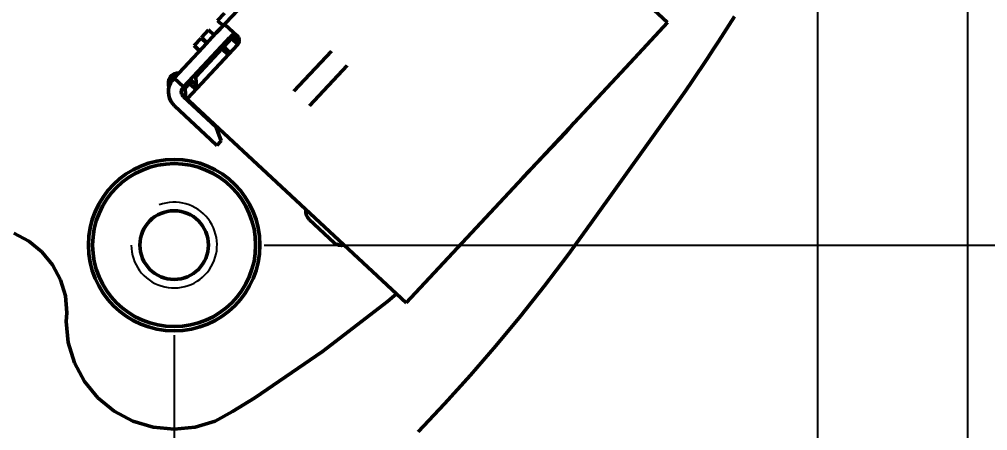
# Model space of a CAD drawing. Header units: millimetres. Extents: x 71 to 428, y 120 to 295.
# Drawn here: x 369.29 to 391.86, y 174.6 to 184.2 of the extents above; entities that cross this region are included whole.
import ezdxf

# ---------------------------------------------------------------- set-up
doc = ezdxf.new("R2010")
doc.units = ezdxf.units.MM
doc.header["$LTSCALE"] = 0.75
doc.layers.add('Dim', color=3, linetype='Continuous', lineweight=25)
doc.layers.add('Visible', color=7, linetype='Continuous', lineweight=50)
doc.layers.add('尺寸标注', color=3, linetype='Continuous')
doc.styles.get("Standard").update_dxf_attribs({"font": 'arial.ttf'})
doc.dimstyles.new('Dim-ISO-25', dxfattribs={"dimtxt": 3.5, "dimasz": 3.5, "dimexe": 2.1, "dimexo": 2.1, "dimgap": 1.4, "dimtad": 1, "dimzin": 12, "dimdsep": 46, "dimtxsty": 'Standard', "dimcen": 0, "dimazin": 3, "dimtp": 0.1, "dimtm": 0.1, "dimtfac": 0.714286, "dimtmove": 0, "dimatfit": 3, "dimfxl": 1, "dimtzin": 12, "dimarcsym": 0})

# ---------------------------------------------------------------- blocks, each defined once
blk = doc.blocks.new('*D121')
at = {"color": 0, "linetype": 'ByBlock', "lineweight": -2}
for p, q in [((372.9, 176.832), (372.9, 145.223)), ((354.896, 148.704), (354.896, 145.223)), ((372.9, 147.323), (354.896, 147.323))]:
    blk.add_line(p, q, dxfattribs=at)
at = {"color": 0, "linetype": 'ByBlock'}
for points in [[(354.896, 147.323), (358.396, 147.907), (358.396, 146.74)], [(372.9, 147.323), (369.4, 147.907), (369.4, 146.74)]]:
    blk.add_solid(points, dxfattribs=at)
at = {"layer": 'Defpoints', "color": 0, "linetype": 'ByBlock'}
for p in [(372.9, 178.932), (354.896, 150.804)]:
    blk.add_point(p, dxfattribs=at)
at = {"color": 0, "linetype": 'ByBlock', "lineweight": -2, "insert": (363.898, 150.51), "char_height": 3.5, "attachment_point": 5}
blk.add_mtext('\\A0;18', dxfattribs=at)
blk = doc.blocks.new('*D123')
at = {"color": 0, "linetype": 'ByBlock', "lineweight": -2}
for p, q in [((387.897, 188.303), (387.897, 127.401)), ((354.896, 148.704), (354.896, 127.401)), ((387.897, 129.501), (354.896, 129.501))]:
    blk.add_line(p, q, dxfattribs=at)
at = {"color": 0, "linetype": 'ByBlock'}
for points in [[(354.896, 129.501), (358.396, 130.084), (358.396, 128.918)], [(387.897, 129.501), (384.397, 130.084), (384.397, 128.918)]]:
    blk.add_solid(points, dxfattribs=at)
at = {"layer": 'Defpoints', "color": 0, "linetype": 'ByBlock'}
for p in [(387.897, 190.403), (354.896, 150.804)]:
    blk.add_point(p, dxfattribs=at)
at = {"color": 0, "linetype": 'ByBlock', "lineweight": -2, "insert": (371.397, 132.689), "char_height": 3.5, "attachment_point": 5}
blk.add_mtext('\\A0;33', dxfattribs=at)
blk = doc.blocks.new('*D103')
at = {"color": 0, "linetype": 'ByBlock', "lineweight": -2}
for p, q in [((407.802, 204.496), (427.386, 204.496)), ((425.286, 178.932), (425.286, 204.496)), ((375, 178.932), (427.386, 178.932))]:
    blk.add_line(p, q, dxfattribs=at)
at = {"color": 0, "linetype": 'ByBlock'}
for points in [[(425.286, 204.496), (425.869, 200.996), (424.703, 200.996)], [(425.286, 178.932), (425.869, 182.432), (424.703, 182.432)]]:
    blk.add_solid(points, dxfattribs=at)
at = {"layer": 'Defpoints', "color": 0, "linetype": 'ByBlock'}
for p in [(405.702, 204.496), (372.9, 178.932)]:
    blk.add_point(p, dxfattribs=at)
at = {"color": 0, "linetype": 'ByBlock', "lineweight": -2, "insert": (422.099, 191.714), "char_height": 3.5, "attachment_point": 5, "rotation": 90}
blk.add_mtext('\\A0;25.56', dxfattribs=at)
blk = doc.blocks.new('*D122')
at = {"color": 0, "linetype": 'ByBlock', "lineweight": -2}
for p, q in [((391.396, 202.398), (391.396, 119.871)), ((354.896, 148.704), (354.896, 119.871)), ((391.396, 121.971), (354.896, 121.971))]:
    blk.add_line(p, q, dxfattribs=at)
at = {"color": 0, "linetype": 'ByBlock'}
for points in [[(354.896, 121.971), (358.396, 122.554), (358.396, 121.388)], [(391.396, 121.971), (387.896, 122.554), (387.896, 121.388)]]:
    blk.add_solid(points, dxfattribs=at)
at = {"layer": 'Defpoints', "color": 0, "linetype": 'ByBlock'}
for p in [(391.396, 204.498), (354.896, 150.804)]:
    blk.add_point(p, dxfattribs=at)
at = {"color": 0, "linetype": 'ByBlock', "lineweight": -2, "insert": (373.146, 125.159), "char_height": 3.5, "attachment_point": 5}
blk.add_mtext('\\A0;36.5', dxfattribs=at)

msp = doc.modelspace()

# ---------------------------------------------------------------- linework, layer by layer
at = {"color": 1}
msp.add_arc((372.9, 178.932), 1, 180, 110.3091, dxfattribs=at)
at = {"layer": 'Visible'}
for p, q in [((384.402, 184.121), (379.261, 188.916)), ((373.971, 183.976), (374.653, 184.708)), ((373.909, 184.171), (374.073, 184.346)), ((385.838, 184.072), (385.959, 184.267)), ((373.883, 183.882), (373.971, 183.976)), ((373.909, 184.171), (374.039, 184.049)), ((374.366, 183.813), (374.092, 184.068)), ((384.402, 184.121), (383.529, 183.185)), ((385.716, 183.878), (385.838, 184.072)), ((373.527, 183.761), (373.363, 183.586)), ((373.527, 183.761), (373.657, 183.64)), ((373.704, 183.952), (373.541, 183.776)), ((373.671, 183.655), (373.541, 183.776)), ((373.788, 183.78), (373.569, 183.545)), ((373.704, 183.952), (373.835, 183.83)), ((373.788, 183.78), (373.883, 183.882)), ((374.237, 183.749), (374.055, 183.553)), ((374.19, 183.772), (374.103, 183.678)), ((374.237, 183.749), (374.278, 183.792)), ((374.383, 183.613), (374.237, 183.749)), ((374.326, 183.844), (374.278, 183.792)), ((374.278, 183.792), (374.351, 183.724)), ((374.351, 183.724), (374.397, 183.773)), ((385.592, 183.685), (385.716, 183.878)), ((373.569, 183.545), (372.9, 182.828)), ((373.494, 183.464), (373.363, 183.586)), ((373.788, 183.34), (374.007, 183.575)), ((374.103, 183.678), (374.007, 183.575)), ((374.055, 183.553), (374.014, 183.509)), ((374.201, 183.417), (374.055, 183.553)), ((374.373, 183.601), (374.073, 183.279)), ((374.41, 183.67), (374.351, 183.724)), ((385.467, 183.493), (385.592, 183.685)), ((373.12, 182.623), (373.788, 183.34)), ((373.409, 182.86), (373.927, 183.416)), ((374.014, 183.509), (373.927, 183.416)), ((374.014, 183.509), (374.16, 183.373)), ((375.691, 182.522), (376.565, 183.459)), ((385.214, 183.11), (385.342, 183.301)), ((385.342, 183.301), (385.467, 183.493)), ((373.211, 182.355), (374.073, 183.279)), ((373.647, 183.116), (373.611, 183.15)), ((376.93, 183.118), (376.057, 182.181)), ((379.178, 178.519), (383.529, 183.185)), ((385.086, 182.92), (385.214, 183.11)), ((373.409, 182.86), (373.418, 182.577)), ((384.957, 182.731), (385.086, 182.92)), ((372.887, 182.813), (372.9, 182.828)), ((372.9, 182.828), (373.12, 182.623)), ((373.12, 182.623), (373.106, 182.609)), ((373.12, 182.623), (373.156, 182.589)), ((373.259, 182.699), (373.156, 182.589)), ((373.259, 182.699), (373.222, 182.733)), ((373.259, 182.699), (373.305, 182.656)), ((373.415, 182.669), (373.28, 182.795)), ((384.826, 182.542), (384.957, 182.731)), ((373.164, 182.377), (373.072, 182.463)), ((373.113, 182.397), (373.881, 181.681)), ((373.156, 182.589), (373.161, 182.448)), ((373.164, 182.38), (373.161, 182.448)), ((384.694, 182.355), (384.826, 182.542)), ((373.75, 181.393), (372.909, 182.177)), ((373.164, 182.38), (373.164, 182.377)), ((373.164, 182.377), (378.305, 177.583)), ((382.607, 179.424), (384.694, 182.355)), ((373.786, 181.769), (373.8, 181.784)), ((382.031, 181.56), (382.22, 181.781)), ((373.881, 181.681), (373.92, 181.576)), ((373.92, 181.576), (373.998, 181.366)), ((381.03, 180.505), (382.031, 181.56)), ((373.75, 181.393), (373.896, 181.257)), ((373.896, 181.257), (373.998, 181.366)), ((376.046, 179.532), (376.631, 178.987)), ((382.078, 178.697), (382.607, 179.424)), ((369.165, 179.212), (369.512, 179.026)), ((369.512, 179.026), (369.817, 178.776)), ((369.817, 178.776), (370.067, 178.471)), ((381.532, 177.979), (382.078, 178.697)), ((370.067, 178.471), (370.252, 178.124)), ((378.305, 177.583), (379.178, 178.519)), ((370.252, 178.124), (370.367, 177.747)), ((380.972, 177.274), (381.532, 177.979)), ((370.367, 177.747), (370.396, 177.355)), ((377.875, 177.616), (378.081, 177.792)), ((376.359, 176.453), (377.875, 177.616)), ((370.396, 177.355), (370.385, 177.146)), ((380.398, 176.58), (380.972, 177.274)), ((370.385, 177.146), (370.433, 176.656)), ((370.433, 176.656), (370.576, 176.185)), ((379.809, 175.898), (380.398, 176.58)), ((374.783, 175.37), (376.359, 176.453)), ((370.576, 176.185), (370.808, 175.751)), ((379.206, 175.229), (379.809, 175.898)), ((370.808, 175.751), (371.12, 175.37)), ((371.12, 175.37), (371.501, 175.058)), ((374.261, 175.05), (374.783, 175.37)), ((378.589, 174.572), (379.206, 175.229)), ((371.501, 175.058), (371.935, 174.826)), ((373.858, 174.826), (374.261, 175.05)), ((371.935, 174.826), (372.407, 174.683)), ((373.387, 174.683), (373.858, 174.826)), ((372.407, 174.683), (372.897, 174.634)), ((372.897, 174.634), (373.387, 174.683))]:
    msp.add_line(p, q, dxfattribs=at)
at = {"layer": 'Visible', "extrusion": (0, 0, -1)}
for centre, radius in [((-354.896, 204.496), 47.93), ((-372.9, 178.932), 2), ((-372.9, 178.932), 1.9)]:
    msp.add_circle(centre, radius, dxfattribs=at)
at = {"layer": 'Visible'}
msp.add_circle((372.9, 178.932), 0.8, dxfattribs=at)
for centre, radius, start, end in [((374.268, 183.706), 0.144, 27.42, 47.6392), ((373.013, 182.702), 0.25, 89.3193, 200.488), ((373.216, 182.507), 0.45, 136.9999, 153.7915), ((373.216, 182.507), 0.15, 137, 197.0736), ((373.213, 182.126), 0.15, 17.0736, 47), ((373.891, 181.884), 0.25, 271.8319, 284.3137), ((376.216, 179.715), 0.25, 169.6863, 227), ((376.802, 179.17), 0.25, 227, 284.3137)]:
    msp.add_arc(centre, radius, start, end, dxfattribs=at)
at = {"layer": 'Visible', "extrusion": (0, 0, -1)}
for centre, radius, start, end in [((-374.264, 183.704), 0.15, 152.4712, 223), ((-373.216, 182.507), 0.45, 313, 26.2086), ((-373.216, 182.507), 0.15, 313, 342.9264)]:
    msp.add_arc(centre, radius, start, end, dxfattribs=at)
at = {"layer": 'Visible'}
for points, knots in [([(373.971, 183.976), (373.984, 183.99), (373.998, 184.005), (374.023, 184.032), (374.035, 184.044), (374.055, 184.061), (374.065, 184.068), (374.081, 184.074), (374.087, 184.073), (374.092, 184.068)], [0, 0, 0, 0, 0.00565452, 0.00565452, 0.01130905, 0.01130905, 0.01709897, 0.01709897, 0.02288888, 0.02288888, 0.02288888, 0.02288888]), ([(374.366, 183.813), (374.364, 183.815), (374.362, 183.816), (374.346, 183.83), (374.333, 183.841), (374.314, 183.85), (374.307, 183.852), (374.293, 183.854), (374.287, 183.853), (374.266, 183.846), (374.252, 183.835), (374.222, 183.806), (374.206, 183.788), (374.19, 183.772)], [0.09748606, 0.09748606, 0.09748606, 0.09748606, 0.09826421, 0.09826421, 0.10395481, 0.10395481, 0.1069298, 0.1069298, 0.10990478, 0.10990478, 0.11666814, 0.11666814, 0.12343149, 0.12343149, 0.12343149, 0.12343149]), ([(373.332, 182.631), (373.343, 182.621), (373.354, 182.612), (373.377, 182.593), (373.39, 182.583), (373.409, 182.574), (373.415, 182.574), (373.419, 182.578)], [0.01000427, 0.01000427, 0.01000427, 0.01000427, 0.01507167, 0.01507167, 0.02267258, 0.02267258, 0.03027349, 0.03027349, 0.03027349, 0.03027349]), ([(373.211, 182.355), (373.208, 182.352), (373.202, 182.353), (373.185, 182.363), (373.175, 182.37), (373.164, 182.38)], [0.03055, 0.03055, 0.03055, 0.03055, 0.03812275, 0.03812275, 0.04470395, 0.04470395, 0.04470395, 0.04470395])]:
    msp.add_open_spline(points, degree=3, knots=knots, dxfattribs=at)
for points in [[(374.366, 183.813), (374.378, 183.802), (374.389, 183.788), (374.397, 183.773)], [(373.332, 182.631), (373.322, 182.64), (373.313, 182.648), (373.305, 182.656)]]:
    msp.add_open_spline(points, degree=3, dxfattribs=at)

# ---------------------------------------------------------------- dimensions: what is measured, and where the dimension line sits
at = {"layer": 'Dim'}
dim = msp.add_linear_dim(base=(354.896, 121.971), p1=(391.396, 204.498), p2=(354.896, 150.804), dimstyle='Dim-ISO-25', dxfattribs=at)
dim.commit()
dim.dimension.update_dxf_attribs({"geometry": '*D122', "text_midpoint": (373.146, 125.159)})
at = {"layer": '尺寸标注'}
dim = msp.add_linear_dim(base=(425.286, 204.496), p1=(372.9, 178.932), p2=(405.702, 204.496), angle=90, dimstyle='Dim-ISO-25', dxfattribs=at)
dim.commit()
dim.dimension.update_dxf_attribs({"geometry": '*D103', "text_midpoint": (422.099, 191.714)})
for base, p1, picture, middle in [((354.896, 129.501), (387.897, 190.403), '*D123', (371.397, 132.689)), ((354.896, 147.323), (372.9, 178.932), '*D121', (363.898, 150.51))]:
    dim = msp.add_linear_dim(base=base, p1=p1, p2=(354.896, 150.804), dimstyle='Dim-ISO-25', dxfattribs=at)
    dim.commit()
    dim.dimension.update_dxf_attribs({"geometry": picture, "text_midpoint": middle})

doc.saveas('drawing.dxf')
